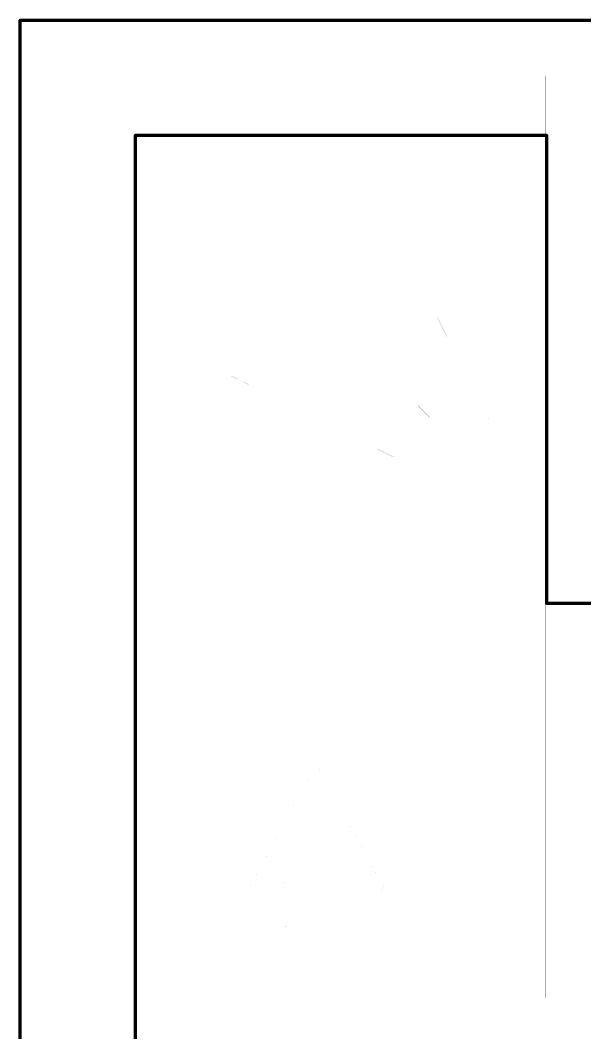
# Model space of a CAD drawing. Header units: metres. Extents: x -3.2 to 1.47, y -1.25 to 3.15.
# Drawn here: x -3.196 to -1.969, y 0.953 to 3.152 of the extents above; entities that cross this region are included whole.
import ezdxf

# ---------------------------------------------------------------- set-up
doc = ezdxf.new("R2010")
doc.units = ezdxf.units.M
doc.header["$LTSCALE"] = 10
doc.layers.get('0').update_dxf_attribs({"linetype": 'CONTINUOUS', "lineweight": 100})
doc.layers.add('structure', color=4, linetype='CONTINUOUS', lineweight=100)
doc.layers.add('walls', color=8, linetype='CONTINUOUS', lineweight=100)

# ---------------------------------------------------------------- blocks, each defined once
blk = doc.blocks.new('F-0')
at = {"color": 0, "const_width": 0.01}
for points in [[(-1751.7, 996.7), (-1751.7, 996.7)], [(-1751.7, 996.7), (-1668.9, 996.7)], [(-1751.7, 913.9), (-1751.7, 996.7)], [(-1751.7, 996.7), (-1751.7, 996.7)], [(-1751.7, 996.7), (-1751.7, 996.7)], [(-1751.7, 996.7), (-1751.7, 996.7)], [(-1751.7, 996.7), (-1751.7, 996.7)], [(-1751.7, 996.7), (-1751.7, 996.7)], [(-1751.7, 996.7), (-1751.7, 996.7)], [(-1751.7, 996.7), (-1751.7, 996.7)], [(-1751.7, 996.7), (-1751.7, 996.7)], [(-1751.7, 996.7), (-1751.7, 996.7)], [(-1751.7, 996.7), (-1751.7, 996.7)], [(-1751.7, 996.7), (-1751.7, 996.7)], [(-1751.7, 996.7), (-1751.7, 996.7)], [(-1751.7, 996.7), (-1751.7, 996.7)], [(-1751.7, 996.7), (-1751.7, 996.7)], [(-1668.9, 913.9), (-1751.7, 996.7)], [(-1668.9, 996.7), (-1586.1, 996.7)], [(-1586.1, 996.7), (-1503.3, 996.7)], [(-1503.3, 996.7), (-1420.6, 996.7)], [(-1420.6, 996.7), (-1337.8, 996.7)], [(-1337.8, 996.7), (-1255, 996.7)], [(-1255, 996.7), (-1172.2, 996.7)], [(-1213.6, 913.9), (-1255, 996.7)], [(-1172.2, 996.7), (-1089.4, 996.7)], [(-1089.4, 996.7), (-1006.7, 996.7)], [(-1006.7, 996.7), (-923.9, 996.7)], [(-923.9, 996.7), (-841.1, 996.7)], [(-841.1, 996.7), (-758.3, 996.7)], [(-761.4, 996.7), (-761.4, 996.7)], [(-761.4, 996.7), (-739.4, 996.7)], [(-761.4, 913.9), (-761.4, 996.7)], [(-761.4, 996.7), (-761.4, 996.7)], [(-761.4, 996.7), (-761.4, 996.7)], [(-761.4, 996.7), (-761.4, 996.7)], [(-761.4, 996.7), (-761.4, 996.7)], [(-761.4, 996.7), (-761.4, 996.7)], [(-761.4, 996.7), (-761.4, 996.7)], [(-761.4, 996.7), (-761.4, 996.7)], [(-761.4, 996.7), (-761.4, 996.7)], [(-761.4, 996.7), (-761.4, 996.7)], [(-761.4, 996.7), (-761.4, 996.7)], [(-761.4, 996.7), (-761.4, 996.7)], [(-761.4, 996.7), (-761.4, 996.7)], [(-761.4, 996.7), (-761.4, 996.7)], [(-761.4, 996.7), (-761.4, 996.7)], [(-758.3, 996.7), (-758.3, 913.9)], [(-739.4, 996.7), (-717.4, 996.7)], [(-717.4, 996.7), (-695.4, 996.7)], [(-695.4, 996.7), (-673.5, 996.7)], [(-673.5, 996.7), (-651.5, 996.7)], [(-1751.7, 831.1), (-1751.7, 913.9)], [(-1586.1, 831.1), (-1668.9, 913.9)], [(-1172.2, 831.1), (-1213.6, 913.9)], [(-761.4, 831.1), (-761.4, 913.9)], [(-758.3, 913.9), (-758.3, 831.1)], [(-1751.7, 748.3), (-1751.7, 831.1)], [(-1503.3, 748.3), (-1586.1, 831.1)], [(-1130.8, 748.3), (-1172.2, 831.1)], [(-761.4, 748.3), (-761.4, 831.1)], [(-758.3, 831.1), (-758.3, 748.3)], [(-1751.7, 665.6), (-1751.7, 748.3)], [(-1420.6, 665.6), (-1503.3, 748.3)], [(-1089.4, 665.6), (-1130.8, 748.3)], [(-761.4, 665.6), (-761.4, 748.3)], [(-758.3, 748.3), (-758.3, 665.6)], [(-1751.7, 582.8), (-1751.7, 665.6)], [(-1337.8, 582.8), (-1420.6, 665.6)], [(-1048.1, 582.8), (-1089.4, 665.6)], [(-761.4, 582.8), (-761.4, 665.6)], [(-758.3, 665.6), (-758.3, 582.8)], [(-1751.7, 500), (-1751.7, 582.8)], [(-1255, 500), (-1337.8, 582.8)], [(-1006.7, 500), (-1048.1, 582.8)], [(-761.4, 500), (-761.4, 582.8)], [(-758.3, 582.8), (-758.3, 500)], [(-1751.7, 417.2), (-1751.7, 500)], [(-1668.9, 458.6), (-1751.7, 500)], [(-1172.2, 417.2), (-1255, 500)], [(-965.3, 417.2), (-1006.7, 500)], [(-761.4, 417.2), (-761.4, 500)], [(-758.3, 500), (-758.3, 417.2)], [(-1586.1, 417.2), (-1668.9, 458.6)], [(-1751.7, 334.4), (-1751.7, 417.2)], [(-1503.3, 375.8), (-1586.1, 417.2)], [(-1089.4, 334.4), (-1172.2, 417.2)], [(-923.9, 334.4), (-965.3, 417.2)], [(-761.4, 334.4), (-761.4, 417.2)], [(-758.3, 417.2), (-758.3, 334.4)], [(-1420.6, 334.4), (-1503.3, 375.8)], [(-1751.7, 251.7), (-1751.7, 334.4)], [(-1337.8, 293.1), (-1420.6, 334.4)], [(-1006.7, 251.7), (-1089.4, 334.4)], [(-882.5, 251.7), (-923.9, 334.4)], [(-761.4, 251.7), (-761.4, 334.4)], [(-758.3, 334.4), (-758.3, 251.7)], [(-1255, 251.7), (-1337.8, 293.1)], [(-1751.7, 168.9), (-1751.7, 251.7)], [(-1172.2, 210.3), (-1255, 251.7)], [(-923.9, 168.9), (-1006.7, 251.7)], [(-841.1, 168.9), (-882.5, 251.7)], [(-761.4, 168.9), (-761.4, 251.7)], [(-758.3, 251.7), (-758.3, 168.9)], [(-1089.4, 168.9), (-1172.2, 210.3)], [(-1751.7, 86.1), (-1751.7, 168.9)], [(-1006.7, 127.5), (-1089.4, 168.9)], [(-841.1, 86.1), (-923.9, 168.9)], [(-799.7, 86.1), (-841.1, 168.9)], [(-761.4, 86.1), (-761.4, 168.9)], [(-758.3, 168.9), (-758.3, 86.1)], [(-923.9, 86.1), (-1006.7, 127.5)], [(-1751.7, 3.3), (-1751.7, 86.1)], [(-841.1, 44.7), (-923.9, 86.1)], [(-758.3, 3.3), (-841.1, 86.1)], [(-758.3, 3.3), (-799.7, 86.1)], [(-761.4, 3.3), (-761.4, 86.1)], [(-758.3, 86.1), (-758.3, 3.3)], [(-758.3, 3.3), (-841.1, 44.7)], [(-1751.7, 6.4), (-1751.7, 6.4)], [(-1751.7, 6.4), (-1668.9, 6.4)], [(-1751.7, -15.5), (-1751.7, 6.4)], [(-1751.7, 6.4), (-1751.7, 6.4)], [(-1751.7, 6.4), (-1751.7, 6.4)], [(-1751.7, 6.4), (-1751.7, 6.4)], [(-1751.7, 6.4), (-1751.7, 6.4)], [(-1751.7, 6.4), (-1751.7, 6.4)], [(-1751.7, 6.4), (-1751.7, 6.4)], [(-1751.7, 6.4), (-1751.7, 6.4)], [(-1751.7, 6.4), (-1751.7, 6.4)], [(-1751.7, 6.4), (-1751.7, 6.4)], [(-1751.7, 6.4), (-1751.7, 6.4)], [(-1751.7, 6.4), (-1751.7, 6.4)], [(-1751.7, 6.4), (-1751.7, 6.4)], [(-1751.7, 6.4), (-1751.7, 6.4)], [(-1751.7, 6.4), (-1751.7, 6.4)], [(-1668.9, 3.3), (-1751.7, 3.3)], [(-1668.9, 6.4), (-1586.1, 6.4)], [(-1586.1, 3.3), (-1668.9, 3.3)], [(-1586.1, 6.4), (-1503.3, 6.4)], [(-1503.3, 3.3), (-1586.1, 3.3)], [(-1503.3, 6.4), (-1420.6, 6.4)], [(-1420.6, 3.3), (-1503.3, 3.3)], [(-1420.6, 6.4), (-1337.8, 6.4)], [(-1337.8, 3.3), (-1420.6, 3.3)], [(-1337.8, 6.4), (-1255, 6.4)], [(-1255, 3.3), (-1337.8, 3.3)], [(-1255, 6.4), (-1172.2, 6.4)], [(-1172.2, 3.3), (-1255, 3.3)], [(-1172.2, 6.4), (-1089.4, 6.4)], [(-1089.4, 3.3), (-1172.2, 3.3)], [(-1089.4, 6.4), (-1006.7, 6.4)], [(-1006.7, 3.3), (-1089.4, 3.3)], [(-1006.7, 6.4), (-923.9, 6.4)], [(-923.9, 3.3), (-1006.7, 3.3)], [(-923.9, 6.4), (-841.1, 6.4)], [(-841.1, 3.3), (-923.9, 3.3)], [(-841.1, 6.4), (-758.3, 6.4)], [(-758.3, 3.3), (-841.1, 3.3)], [(-739.4, 3.3), (-761.4, 3.3)], [(-758.3, 6.4), (-758.3, -15.5)], [(-758.3, 3.3), (-758.3, 3.3)], [(-758.3, 3.3), (-758.3, 3.3)], [(-758.3, 3.3), (-758.3, 3.3)], [(-717.4, 3.3), (-739.4, 3.3)], [(-695.4, 3.3), (-717.4, 3.3)], [(-673.5, 3.3), (-695.4, 3.3)], [(-651.5, 3.3), (-673.5, 3.3)], [(-1751.7, -37.4), (-1751.7, -15.5)], [(-758.3, -15.5), (-758.3, -37.4)], [(-1751.7, -59.3), (-1751.7, -37.4)], [(-758.3, -37.4), (-758.3, -59.3)], [(-1751.7, -81.2), (-1751.7, -59.3)], [(-758.3, -59.3), (-758.3, -81.2)], [(-1751.7, -103.1), (-1751.7, -81.2)], [(-758.3, -81.2), (-758.3, -103.1)], [(-1751.7, -125), (-1751.7, -103.1)], [(-758.3, -103.1), (-758.3, -125)], [(-1751.7, -146.9), (-1751.7, -125)], [(-758.3, -125), (-758.3, -146.9)], [(-1751.7, -168.8), (-1751.7, -146.9)], [(-758.3, -146.9), (-758.3, -168.8)], [(-1751.7, -190.7), (-1751.7, -168.8)], [(-758.3, -168.8), (-758.3, -190.7)], [(-1751.7, -212.6), (-1751.7, -190.7)], [(-758.3, -190.7), (-758.3, -212.6)], [(-1751.7, -234.5), (-1751.7, -212.6)], [(-758.3, -212.6), (-758.3, -234.5)], [(-1751.7, -256.4), (-1751.7, -234.5)], [(-758.3, -234.5), (-758.3, -256.4)], [(-1751.7, -243.6), (-1751.7, -243.6)], [(-1751.7, -243.6), (-1668.9, -243.6)], [(-1751.7, -265.5), (-1751.7, -243.6)], [(-1751.7, -243.6), (-1751.7, -243.6)], [(-1751.7, -243.6), (-1751.7, -243.6)], [(-1751.7, -243.6), (-1751.7, -243.6)], [(-1751.7, -243.6), (-1751.7, -243.6)], [(-1751.7, -243.6), (-1751.7, -243.6)], [(-1751.7, -243.6), (-1751.7, -243.6)], [(-1751.7, -243.6), (-1751.7, -243.6)], [(-1751.7, -243.6), (-1751.7, -243.6)], [(-1751.7, -243.6), (-1751.7, -243.6)], [(-1751.7, -243.6), (-1751.7, -243.6)], [(-1751.7, -243.6), (-1751.7, -243.6)], [(-1751.7, -243.6), (-1751.7, -243.6)], [(-1751.7, -243.6), (-1751.7, -243.6)], [(-1751.7, -243.6), (-1751.7, -243.6)], [(-1668.9, -256.4), (-1751.7, -256.4)], [(-1668.9, -243.6), (-1586.1, -243.6)], [(-1586.1, -256.4), (-1668.9, -256.4)], [(-1586.1, -243.6), (-1503.3, -243.6)], [(-1503.3, -256.4), (-1586.1, -256.4)], [(-1503.3, -243.6), (-1420.6, -243.6)], [(-1420.6, -256.4), (-1503.3, -256.4)], [(-1420.6, -243.6), (-1337.8, -243.6)], [(-1337.8, -256.4), (-1420.6, -256.4)], [(-1337.8, -243.6), (-1255, -243.6)], [(-1255, -256.4), (-1337.8, -256.4)], [(-1255, -243.6), (-1172.2, -243.6)], [(-1172.2, -256.4), (-1255, -256.4)], [(-1172.2, -243.6), (-1089.4, -243.6)], [(-1089.4, -256.4), (-1172.2, -256.4)], [(-1089.4, -243.6), (-1006.7, -243.6)], [(-1006.7, -256.4), (-1089.4, -256.4)], [(-1006.7, -243.6), (-923.9, -243.6)], [(-923.9, -256.4), (-1006.7, -256.4)], [(-923.9, -243.6), (-841.1, -243.6)], [(-841.1, -256.4), (-923.9, -256.4)], [(-841.1, -243.6), (-758.3, -243.6)], [(-758.3, -256.4), (-841.1, -256.4)], [(-758.3, -243.6), (-758.3, -265.5)], [(-1751.7, -287.4), (-1751.7, -265.5)], [(-758.3, -265.5), (-758.3, -287.4)], [(-1751.7, -309.3), (-1751.7, -287.4)], [(-758.3, -287.4), (-758.3, -309.3)], [(-1751.7, -331.2), (-1751.7, -309.3)], [(-758.3, -309.3), (-758.3, -331.2)], [(-1751.7, -353.1), (-1751.7, -331.2)], [(-758.3, -331.2), (-758.3, -353.1)], [(-1751.7, -375), (-1751.7, -353.1)], [(-758.3, -353.1), (-758.3, -375)], [(-1751.7, -396.9), (-1751.7, -375)], [(-758.3, -375), (-758.3, -396.9)], [(-1751.7, -418.8), (-1751.7, -396.9)], [(-758.3, -396.9), (-758.3, -418.8)], [(-1751.7, -440.7), (-1751.7, -418.8)], [(-758.3, -418.8), (-758.3, -440.7)], [(-1751.7, -462.6), (-1751.7, -440.7)], [(-758.3, -440.7), (-758.3, -462.6)], [(-1751.7, -484.5), (-1751.7, -462.6)], [(-758.3, -462.6), (-758.3, -484.5)], [(-1751.7, -506.4), (-1751.7, -484.5)], [(-1751.7, -493.6), (-1751.7, -493.6)], [(-1751.7, -493.6), (-1668.9, -493.6)], [(-1751.7, -515.5), (-1751.7, -493.6)], [(-1751.7, -493.6), (-1751.7, -493.6)], [(-1751.7, -493.6), (-1751.7, -493.6)], [(-1751.7, -493.6), (-1751.7, -493.6)], [(-1751.7, -493.6), (-1751.7, -493.6)], [(-1751.7, -493.6), (-1751.7, -493.6)], [(-1751.7, -493.6), (-1751.7, -493.6)], [(-1751.7, -493.6), (-1751.7, -493.6)], [(-1751.7, -493.6), (-1751.7, -493.6)], [(-1751.7, -493.6), (-1751.7, -493.6)], [(-1751.7, -493.6), (-1751.7, -493.6)], [(-1751.7, -493.6), (-1751.7, -493.6)], [(-1751.7, -493.6), (-1751.7, -493.6)], [(-1751.7, -493.6), (-1751.7, -493.6)], [(-1751.7, -493.6), (-1751.7, -493.6)], [(-1668.9, -493.6), (-1586.1, -493.6)], [(-1586.1, -493.6), (-1503.3, -493.6)], [(-1503.3, -493.6), (-1420.6, -493.6)], [(-1420.6, -493.6), (-1337.8, -493.6)], [(-1337.8, -493.6), (-1255, -493.6)], [(-1255.6, -500), (-1268.1, -522.8)], [(-1255.6, -500), (-1255.6, -500)], [(-1243.1, -522.8), (-1255.6, -500)], [(-1255.6, -500), (-1255.6, -500)], [(-1255.6, -500), (-1255.6, -500)], [(-1255.6, -500), (-1255.6, -500)], [(-1255.6, -500), (-1255.6, -500)], [(-1255.6, -500), (-1255.6, -500)], [(-1255.6, -500), (-1255.6, -500)], [(-1255.6, -500), (-1255.6, -500)], [(-1255.6, -500), (-1255.6, -500)], [(-1255.6, -500), (-1255.6, -500)], [(-1255.6, -500), (-1255.6, -500)], [(-1255.6, -500), (-1255.6, -500)], [(-1255.6, -500), (-1255.6, -500)], [(-1255.6, -500), (-1255.6, -500)], [(-1255.6, -500), (-1255.6, -500)], [(-1255, -493.6), (-1172.2, -493.6)], [(-1172.2, -493.6), (-1089.4, -493.6)], [(-1089.4, -493.6), (-1006.7, -493.6)], [(-1006.7, -493.6), (-923.9, -493.6)], [(-923.9, -493.6), (-841.1, -493.6)], [(-841.1, -493.6), (-758.3, -493.6)], [(-758.3, -484.5), (-758.3, -506.4)], [(-758.3, -493.6), (-758.3, -515.5)], [(-1668.9, -506.4), (-1751.7, -506.4)], [(-1751.7, -537.4), (-1751.7, -515.5)], [(-1586.1, -506.4), (-1668.9, -506.4)], [(-1503.3, -506.4), (-1586.1, -506.4)], [(-1420.6, -506.4), (-1503.3, -506.4)], [(-1337.8, -506.4), (-1420.6, -506.4)], [(-1255, -506.4), (-1337.8, -506.4)], [(-1268.1, -522.8), (-1280.5, -545.6)], [(-1172.2, -506.4), (-1255, -506.4)], [(-1230.5, -545.6), (-1243.1, -522.8)], [(-1089.4, -506.4), (-1172.2, -506.4)], [(-1006.7, -506.4), (-1089.4, -506.4)], [(-923.9, -506.4), (-1006.7, -506.4)], [(-841.1, -506.4), (-923.9, -506.4)], [(-758.3, -506.4), (-841.1, -506.4)], [(-758.3, -515.5), (-758.3, -537.4)], [(-1751.7, -559.3), (-1751.7, -537.4)], [(-1280.5, -545.6), (-1293, -568.4)], [(-1218, -568.4), (-1230.5, -545.6)], [(-758.3, -537.4), (-758.3, -559.3)], [(-1751.7, -581.2), (-1751.7, -559.3)], [(-1293, -568.4), (-1305.4, -591.2)], [(-1205.4, -591.2), (-1218, -568.4)], [(-758.3, -559.3), (-758.3, -581.2)], [(-1751.7, -603.1), (-1751.7, -581.2)], [(-1305.4, -591.2), (-1317.9, -614)], [(-1192.9, -614), (-1205.4, -591.2)], [(-758.3, -581.2), (-758.3, -603.1)], [(-1751.7, -625), (-1751.7, -603.1)], [(-1317.9, -614), (-1330.3, -636.8)], [(-1180.3, -636.8), (-1192.9, -614)], [(-758.3, -603.1), (-758.3, -625)], [(-1751.7, -646.9), (-1751.7, -625)], [(-1330.3, -636.8), (-1342.8, -659.6)], [(-1167.8, -659.6), (-1180.3, -636.8)], [(-758.3, -625), (-758.3, -646.9)], [(-1751.7, -668.8), (-1751.7, -646.9)], [(-1342.8, -659.6), (-1355.2, -682.4)], [(-1155.2, -682.4), (-1167.8, -659.6)], [(-758.3, -646.9), (-758.3, -668.8)], [(-1751.7, -690.7), (-1751.7, -668.8)], [(-758.3, -668.8), (-758.3, -690.7)], [(-1751.7, -712.6), (-1751.7, -690.7)], [(-1355.2, -682.4), (-1367.7, -705.2)], [(-1142.7, -705.2), (-1155.2, -682.4)], [(-758.3, -690.7), (-758.3, -712.6)], [(-1751.7, -734.5), (-1751.7, -712.6)], [(-1367.7, -705.2), (-1380.1, -728)], [(-1130.1, -728), (-1142.7, -705.2)], [(-758.3, -712.6), (-758.3, -734.5)], [(-1751.7, -756.4), (-1751.7, -734.5)], [(-1751.7, -743.6), (-1751.7, -743.6)], [(-1751.7, -743.6), (-1668.9, -743.6)], [(-1751.7, -765.5), (-1751.7, -743.6)], [(-1751.7, -743.6), (-1751.7, -743.6)], [(-1751.7, -743.6), (-1751.7, -743.6)], [(-1751.7, -743.6), (-1751.7, -743.6)], [(-1751.7, -743.6), (-1751.7, -743.6)], [(-1751.7, -743.6), (-1751.7, -743.6)], [(-1751.7, -743.6), (-1751.7, -743.6)], [(-1751.7, -743.6), (-1751.7, -743.6)], [(-1751.7, -743.6), (-1751.7, -743.6)], [(-1751.7, -743.6), (-1751.7, -743.6)], [(-1751.7, -743.6), (-1751.7, -743.6)], [(-1751.7, -743.6), (-1751.7, -743.6)], [(-1751.7, -743.6), (-1751.7, -743.6)], [(-1751.7, -743.6), (-1751.7, -743.6)], [(-1751.7, -743.6), (-1751.7, -743.6)], [(-1668.9, -743.6), (-1586.1, -743.6)], [(-1586.1, -743.6), (-1503.3, -743.6)], [(-1503.3, -743.6), (-1420.6, -743.6)], [(-1420.6, -743.6), (-1337.8, -743.6)], [(-1380.1, -728), (-1392.6, -750.8)], [(-1337.8, -743.6), (-1255, -743.6)], [(-1255, -743.6), (-1172.2, -743.6)], [(-1172.2, -743.6), (-1089.4, -743.6)], [(-1117.6, -750.8), (-1130.1, -728)], [(-1089.4, -743.6), (-1006.7, -743.6)], [(-1006.7, -743.6), (-923.9, -743.6)], [(-923.9, -743.6), (-841.1, -743.6)], [(-841.1, -743.6), (-758.3, -743.6)], [(-758.3, -734.5), (-758.3, -756.4)], [(-758.3, -743.6), (-758.3, -765.5)], [(-1668.9, -756.4), (-1751.7, -756.4)], [(-1751.7, -787.4), (-1751.7, -765.5)], [(-1586.1, -756.4), (-1668.9, -756.4)], [(-1503.3, -756.4), (-1586.1, -756.4)], [(-1420.6, -756.4), (-1503.3, -756.4)], [(-1337.8, -756.4), (-1420.6, -756.4)], [(-1392.6, -750.8), (-1405, -773.6)], [(-1391.3, -770.7), (-1384.5, -769.2)], [(-1384.5, -769.2), (-1377.7, -767.7)], [(-1377.7, -767.7), (-1370.8, -766.3)], [(-1370.8, -766.3), (-1364, -764.8)], [(-1364, -764.8), (-1357.2, -763.3)], [(-1357.2, -763.3), (-1350.3, -761.9)], [(-1350.3, -761.9), (-1343.5, -760.4)], [(-1343.5, -760.4), (-1336.7, -758.9)], [(-1255, -756.4), (-1337.8, -756.4)], [(-1336.7, -758.9), (-1329.8, -757.5)], [(-1329.8, -757.5), (-1323, -756)], [(-1323, -768), (-1323.1, -780)], [(-1323, -756), (-1323, -768)], [(-1172.2, -756.4), (-1255, -756.4)], [(-1182.7, -771.7), (-1182.7, -760)], [(-1182.7, -760), (-1176.2, -761.1)], [(-1176.2, -761.1), (-1169.7, -762.3)], [(-1089.4, -756.4), (-1172.2, -756.4)], [(-1169.7, -762.3), (-1163.3, -763.4)], [(-1163.3, -763.4), (-1156.8, -764.5)], [(-1156.8, -764.5), (-1150.3, -765.7)], [(-1150.3, -765.7), (-1143.8, -766.8)], [(-1143.8, -766.8), (-1137.4, -767.9)], [(-1137.4, -767.9), (-1130.9, -769.1)], [(-1130.9, -769.1), (-1124.4, -770.2)], [(-1105, -773.6), (-1117.6, -750.8)], [(-1006.7, -756.4), (-1089.4, -756.4)], [(-923.9, -756.4), (-1006.7, -756.4)], [(-841.1, -756.4), (-923.9, -756.4)], [(-758.3, -756.4), (-841.1, -756.4)], [(-758.3, -765.5), (-758.3, -787.4)], [(-1751.7, -809.3), (-1751.7, -787.4)], [(-1405, -773.6), (-1398.2, -772.1)], [(-1398.2, -772.1), (-1391.3, -770.7)], [(-1323.1, -780), (-1323.1, -792)], [(-1182.7, -783.3), (-1182.7, -771.7)], [(-1182.7, -795), (-1182.7, -783.3)], [(-1124.4, -770.2), (-1117.9, -771.3)], [(-1117.9, -771.3), (-1111.5, -772.5)], [(-1111.5, -772.5), (-1105, -773.6)], [(-758.3, -787.4), (-758.3, -809.3)], [(-1751.7, -831.2), (-1751.7, -809.3)], [(-1323.1, -804), (-1323.2, -816)], [(-1323.1, -792), (-1323.1, -804)], [(-1182.7, -806.7), (-1182.7, -795)], [(-1182.7, -818.3), (-1182.7, -806.7)], [(-758.3, -809.3), (-758.3, -831.2)], [(-1751.7, -853.1), (-1751.7, -831.2)], [(-1323.2, -816), (-1323.2, -828)], [(-1323.2, -828), (-1323.2, -840)], [(-1182.7, -830), (-1182.7, -818.3)], [(-1182.7, -841.7), (-1182.7, -830)], [(-758.3, -831.2), (-758.3, -853.1)], [(-1751.7, -875), (-1751.7, -853.1)], [(-1323.2, -840), (-1323.3, -852)], [(-1323.3, -852), (-1323.3, -864)], [(-1182.7, -853.3), (-1182.7, -841.7)], [(-1182.7, -865), (-1182.7, -853.3)], [(-758.3, -853.1), (-758.3, -875)], [(-1751.7, -896.9), (-1751.7, -875)], [(-1323.3, -864), (-1323.3, -876)], [(-1323.3, -876), (-1323.4, -888)], [(-1182.7, -876.7), (-1182.7, -865)], [(-1182.7, -888.3), (-1182.7, -876.7)], [(-758.3, -875), (-758.3, -896.9)], [(-1751.7, -918.8), (-1751.7, -896.9)], [(-1323.4, -888), (-1323.4, -900)], [(-1323.4, -900), (-1311.7, -900)], [(-1311.7, -900), (-1300, -900)], [(-1300, -900), (-1288.2, -900)], [(-1288.2, -900), (-1276.5, -900)], [(-1276.5, -900), (-1264.8, -900)], [(-1264.8, -900), (-1253.1, -900)], [(-1253.1, -900), (-1241.3, -900)], [(-1241.3, -900), (-1229.6, -900)], [(-1229.6, -900), (-1217.9, -900)], [(-1217.9, -900), (-1206.2, -900)], [(-1206.2, -900), (-1194.4, -900)], [(-1194.4, -900), (-1182.7, -900)], [(-1182.7, -900), (-1182.7, -888.3)], [(-758.3, -896.9), (-758.3, -918.8)], [(-1751.7, -940.7), (-1751.7, -918.8)], [(-758.3, -918.8), (-758.3, -940.7)], [(-1751.7, -962.6), (-1751.7, -940.7)], [(-758.3, -940.7), (-758.3, -962.6)], [(-1751.7, -984.5), (-1751.7, -962.6)], [(-758.3, -962.6), (-758.3, -984.5)], [(-1751.7, -1006.4), (-1751.7, -984.5)], [(-758.3, -984.5), (-758.3, -1006.4)], [(-1668.9, -1006.4), (-1751.7, -1006.4)], [(-1586.1, -1006.4), (-1668.9, -1006.4)], [(-1503.3, -1006.4), (-1586.1, -1006.4)], [(-1420.6, -1006.4), (-1503.3, -1006.4)], [(-1337.8, -1006.4), (-1420.6, -1006.4)], [(-1255, -1006.4), (-1337.8, -1006.4)], [(-1172.2, -1006.4), (-1255, -1006.4)], [(-1089.4, -1006.4), (-1172.2, -1006.4)], [(-1006.7, -1006.4), (-1089.4, -1006.4)], [(-923.9, -1006.4), (-1006.7, -1006.4)], [(-841.1, -1006.4), (-923.9, -1006.4)], [(-758.3, -1006.4), (-841.1, -1006.4)]]:
    blk.add_lwpolyline(points, dxfattribs=at)

msp = doc.modelspace()

# ---------------------------------------------------------------- linework, layer by layer
at = {"layer": 'walls'}
msp.add_lwpolyline([(-1.802, 2.135), (-1.556, 2.135), (-1.556, 1.885), (-2.052, 1.885), (-2.052, 2.902), (-2.946, 2.902), (-2.946, -0.996), (-2.896, -0.996), (-2.896, -1.246), (-3.196, -1.246), (-3.196, 3.152), (-1.802, 3.152)], close=True, dxfattribs=at)

# ---------------------------------------------------------------- block references
at = {"layer": 'structure', "xscale": 0.001, "yscale": 0.001}
msp.add_blockref('F-0', (-1.297, 2.0353), dxfattribs=at)

doc.saveas('drawing.dxf')
